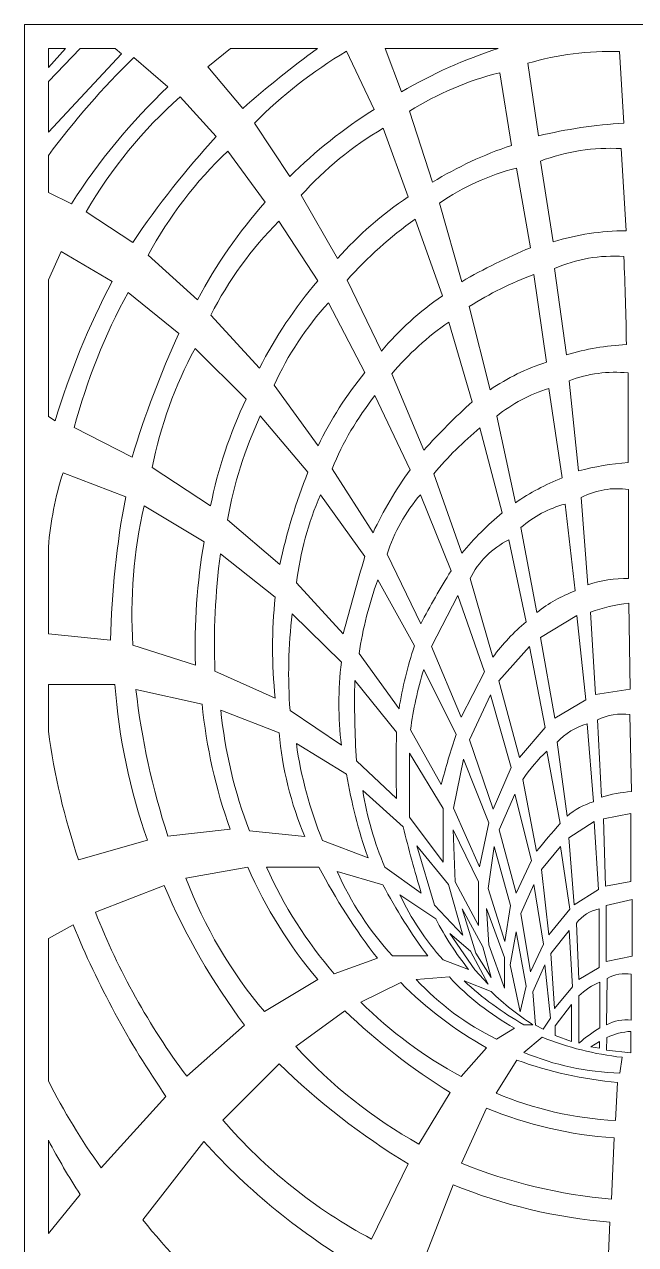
# Model space of a CAD drawing. Header units: centimetres. Extents: x -5.5 to 8.4, y -9.8 to 15.2.
# Drawn here: x -5.46 to 1.47, y 1.34 to 15.15 of the extents above; entities that cross this region are included whole.
import ezdxf

# ---------------------------------------------------------------- set-up
doc = ezdxf.new("R2010")
doc.units = ezdxf.units.CM
doc.header["$MEASUREMENT"] = 0
doc.layers.add('Plan 1', color=7, linetype='Continuous')

msp = doc.modelspace()

# ---------------------------------------------------------------- linework, layer by layer
at = {"layer": 'Plan 1', "color": 250, "lineweight": 9}
for points, knots in [([(-5.4565, 15.15383), (-5.4565, 15.15383), (8.39454, 15.15383), (8.39454, 15.15383), (8.39454, 15.15383), (8.39454, -9.82972), (8.39454, -9.82972), (8.39454, -9.82972), (-5.4565, -9.82972), (-5.4565, -9.82972), (-5.4565, -9.82972), (-5.4565, 15.15383), (-5.4565, 15.15383)], [0, 0, 0, 0, 0.25, 0.25, 0.25, 0.5, 0.5, 0.5, 0.75, 0.75, 0.75, 1, 1, 1, 1]), ([(-5.18394, 14.66402), (-5.18394, 14.66402), (-4.98912, 14.88128), (-4.98912, 14.88128), (-4.98912, 14.88128), (-5.18394, 14.88128), (-5.18394, 14.88128), (-5.18394, 14.88128), (-5.18394, 14.66402), (-5.18394, 14.66402)], [0, 0, 0, 0, 0.33333333, 0.33333333, 0.33333333, 0.66666667, 0.66666667, 0.66666667, 1, 1, 1, 1]), ([(-5.18394, 13.93245), (-5.18394, 13.93245), (-4.35663, 14.82078), (-4.35663, 14.82078), (-4.35663, 14.82078), (-4.42919, 14.88128), (-4.42919, 14.88128), (-4.42919, 14.88128), (-4.82525, 14.88128), (-4.82525, 14.88128), (-4.82525, 14.88128), (-5.18394, 14.50655), (-5.18394, 14.50655), (-5.18394, 14.50655), (-5.18394, 13.93245), (-5.18394, 13.93245)], [0, 0, 0, 0, 0.2, 0.2, 0.2, 0.4, 0.4, 0.4, 0.6, 0.6, 0.6, 0.8, 0.8, 0.8, 1, 1, 1, 1]), ([(-2.98269, 14.20268), (-2.71036, 14.44085), (-2.42799, 14.66725), (-2.1363, 14.88128), (-2.1363, 14.88128), (-3.12168, 14.88128), (-3.12168, 14.88128), (-3.12168, 14.88128), (-3.37684, 14.67329), (-3.37684, 14.67329), (-3.37684, 14.67329), (-2.98269, 14.20268), (-2.98269, 14.20268)], [0, 0, 0, 0, 0.25, 0.25, 0.25, 0.5, 0.5, 0.5, 0.75, 0.75, 0.75, 1, 1, 1, 1]), ([(-2.4491, 13.43005), (-2.16093, 13.71871), (-1.84085, 13.97353), (-1.49492, 14.18965), (-1.49492, 14.18965), (-1.80735, 14.84891), (-1.80735, 14.84891), (-2.18792, 14.624), (-2.53798, 14.35086), (-2.84869, 14.03641), (-2.84869, 14.03641), (-2.4491, 13.43005), (-2.4491, 13.43005)], [0, 0, 0, 0, 0.25, 0.25, 0.25, 0.5, 0.5, 0.5, 0.75, 0.75, 0.75, 1, 1, 1, 1]), ([(-1.18314, 14.39033), (-0.83692, 14.59247), (-0.47018, 14.75703), (-0.089, 14.88128), (-0.089, 14.88128), (-1.36854, 14.88128), (-1.36854, 14.88128), (-1.36854, 14.88128), (-1.18314, 14.39033), (-1.18314, 14.39033)], [0, 0, 0, 0, 0.33333333, 0.33333333, 0.33333333, 0.66666667, 0.66666667, 0.66666667, 1, 1, 1, 1]), ([(1.33639, 14.03658), (1.33639, 14.03658), (1.28771, 14.84681), (1.28771, 14.84681), (0.93611, 14.85693), (0.58499, 14.81206), (0.24723, 14.71387), (0.24723, 14.71387), (0.36824, 13.89145), (0.36824, 13.89145), (0.68624, 13.96745), (1.01011, 14.01601), (1.33639, 14.03658)], [0, 0, 0, 0, 0.25, 0.25, 0.25, 0.5, 0.5, 0.5, 0.75, 0.75, 0.75, 1, 1, 1, 1]), ([(-4.92434, 13.12032), (-4.61339, 13.60491), (-4.24596, 14.05069), (-3.82964, 14.44845), (-3.82964, 14.44845), (-4.21686, 14.77809), (-4.21686, 14.77809), (-4.56894, 14.43565), (-4.89241, 14.06487), (-5.18394, 13.66959), (-5.18394, 13.66959), (-5.18394, 13.24931), (-5.18394, 13.24931), (-5.18394, 13.24931), (-4.92434, 13.12032), (-4.92434, 13.12032)], [0, 0, 0, 0, 0.2, 0.2, 0.2, 0.4, 0.4, 0.4, 0.6, 0.6, 0.6, 0.8, 0.8, 0.8, 1, 1, 1, 1]), ([(-0.8326, 13.36725), (-0.55089, 13.53854), (-0.25116, 13.67812), (0.06125, 13.78348), (0.06125, 13.78348), (-0.0701, 14.60634), (-0.0701, 14.60634), (-0.43175, 14.51656), (-0.77683, 14.36952), (-1.0921, 14.17091), (-1.0921, 14.17091), (-0.8326, 13.36725), (-0.8326, 13.36725)], [0, 0, 0, 0, 0.25, 0.25, 0.25, 0.5, 0.5, 0.5, 0.75, 0.75, 0.75, 1, 1, 1, 1]), ([(-4.22864, 12.68491), (-3.94348, 13.10762), (-3.62717, 13.50838), (-3.28227, 13.88394), (-3.28227, 13.88394), (-3.69082, 14.33358), (-3.69082, 14.33358), (-4.1137, 13.95969), (-4.4735, 13.5198), (-4.75613, 13.03119), (-4.75613, 13.03119), (-4.22864, 12.68491), (-4.22864, 12.68491)], [0, 0, 0, 0, 0.25, 0.25, 0.25, 0.5, 0.5, 0.5, 0.75, 0.75, 0.75, 1, 1, 1, 1]), ([(-1.90772, 12.50218), (-1.67103, 12.76805), (-1.40222, 13.00338), (-1.10737, 13.20282), (-1.10737, 13.20282), (-1.39277, 13.97787), (-1.39277, 13.97787), (-1.73898, 13.7737), (-2.05186, 13.51747), (-2.3203, 13.21832), (-2.3203, 13.21832), (-1.90772, 12.50218), (-1.90772, 12.50218)], [0, 0, 0, 0, 0.25, 0.25, 0.25, 0.5, 0.5, 0.5, 0.75, 0.75, 0.75, 1, 1, 1, 1]), ([(-3.49416, 12.03631), (-3.28306, 12.43297), (-3.02667, 12.80371), (-2.73001, 13.14121), (-2.73001, 13.14121), (-3.15273, 13.71802), (-3.15273, 13.71802), (-3.51374, 13.37546), (-3.81834, 12.97777), (-4.05508, 12.54001), (-4.05508, 12.54001), (-3.49416, 12.03631), (-3.49416, 12.03631)], [0, 0, 0, 0, 0.25, 0.25, 0.25, 0.5, 0.5, 0.5, 0.75, 0.75, 0.75, 1, 1, 1, 1]), ([(1.36024, 12.81719), (1.36024, 12.81719), (1.30657, 13.74788), (1.30657, 13.74788), (0.99492, 13.76409), (0.68318, 13.71573), (0.39108, 13.60592), (0.39108, 13.60592), (0.53677, 12.69038), (0.53677, 12.69038), (0.80329, 12.77405), (1.08088, 12.81681), (1.36024, 12.81719)], [0, 0, 0, 0, 0.25, 0.25, 0.25, 0.5, 0.5, 0.5, 0.75, 0.75, 0.75, 1, 1, 1, 1]), ([(-0.50002, 12.2401), (-0.2501, 12.38567), (0.00949, 12.51387), (0.27697, 12.62385), (0.27697, 12.62385), (0.11887, 13.52678), (0.11887, 13.52678), (-0.19263, 13.44613), (-0.48775, 13.31165), (-0.753, 13.12949), (-0.753, 13.12949), (-0.50002, 12.2401), (-0.50002, 12.2401)], [0, 0, 0, 0, 0.25, 0.25, 0.25, 0.5, 0.5, 0.5, 0.75, 0.75, 0.75, 1, 1, 1, 1]), ([(-2.79228, 11.26021), (-2.61301, 11.61489), (-2.39174, 11.9466), (-2.13312, 12.24834), (-2.13312, 12.24834), (-2.57376, 12.925), (-2.57376, 12.925), (-2.88376, 12.61242), (-3.1436, 12.25367), (-3.34397, 11.86168), (-3.34397, 11.86168), (-2.79228, 11.26021), (-2.79228, 11.26021)], [0, 0, 0, 0, 0.25, 0.25, 0.25, 0.5, 0.5, 0.5, 0.75, 0.75, 0.75, 1, 1, 1, 1]), ([(-1.40904, 11.45415), (-1.20987, 11.69371), (-0.97827, 11.90423), (-0.72082, 12.07968), (-0.72082, 12.07968), (-1.02866, 12.94888), (-1.02866, 12.94888), (-1.31013, 12.74724), (-1.56873, 12.51537), (-1.79978, 12.25749), (-1.79978, 12.25749), (-1.40904, 11.45415), (-1.40904, 11.45415)], [0, 0, 0, 0, 0.25, 0.25, 0.25, 0.5, 0.5, 0.5, 0.75, 0.75, 0.75, 1, 1, 1, 1]), ([(-5.10901, 10.66348), (-4.94344, 11.20895), (-4.72716, 11.73762), (-4.46291, 12.24271), (-4.46291, 12.24271), (-5.03895, 12.58111), (-5.03895, 12.58111), (-5.03895, 12.58111), (-5.18394, 12.26216), (-5.18394, 12.26216), (-5.18394, 12.26216), (-5.18394, 10.71405), (-5.18394, 10.71405), (-5.18394, 10.71405), (-5.10901, 10.66348), (-5.10901, 10.66348)], [0, 0, 0, 0, 0.2, 0.2, 0.2, 0.4, 0.4, 0.4, 0.6, 0.6, 0.6, 0.8, 0.8, 0.8, 1, 1, 1, 1]), ([(1.36475, 11.52878), (1.36032, 11.86102), (1.35066, 12.19318), (1.33576, 12.52512), (1.06686, 12.54399), (0.79728, 12.49744), (0.55026, 12.38954), (0.55026, 12.38954), (0.68526, 11.4122), (0.68526, 11.4122), (0.9066, 11.47682), (1.13454, 11.51593), (1.36475, 11.52878)], [0, 0, 0, 0, 0.25, 0.25, 0.25, 0.5, 0.5, 0.5, 0.75, 0.75, 0.75, 1, 1, 1, 1]), ([(-0.18053, 11.0154), (0.01652, 11.1499), (0.23178, 11.25542), (0.45878, 11.32879), (0.45878, 11.32879), (0.31442, 12.32113), (0.31442, 12.32113), (0.05961, 12.22495), (-0.18523, 12.10399), (-0.41647, 11.96005), (-0.41647, 11.96005), (-0.18053, 11.0154), (-0.18053, 11.0154)], [0, 0, 0, 0, 0.25, 0.25, 0.25, 0.5, 0.5, 0.5, 0.75, 0.75, 0.75, 1, 1, 1, 1]), ([(-4.23569, 10.2535), (-4.08995, 10.73165), (-3.91314, 11.19971), (-3.7064, 11.65481), (-3.7064, 11.65481), (-4.28212, 12.11882), (-4.28212, 12.11882), (-4.54484, 11.63418), (-4.74953, 11.12015), (-4.8919, 10.5876), (-4.8919, 10.5876), (-4.23569, 10.2535), (-4.23569, 10.2535)], [0, 0, 0, 0, 0.25, 0.25, 0.25, 0.5, 0.5, 0.5, 0.75, 0.75, 0.75, 1, 1, 1, 1]), ([(-2.12874, 10.38158), (-1.9859, 10.67842), (-1.80785, 10.9569), (-1.59836, 11.21112), (-1.59836, 11.21112), (-2.0116, 12.00012), (-2.0116, 12.00012), (-2.26492, 11.72444), (-2.47215, 11.4096), (-2.62524, 11.06794), (-2.62524, 11.06794), (-2.12874, 10.38158), (-2.12874, 10.38158)], [0, 0, 0, 0, 0.25, 0.25, 0.25, 0.5, 0.5, 0.5, 0.75, 0.75, 0.75, 1, 1, 1, 1]), ([(-0.92977, 10.33294), (-0.75592, 10.52424), (-0.57305, 10.70711), (-0.38175, 10.88095), (-0.38175, 10.88095), (-0.6478, 11.78236), (-0.6478, 11.78236), (-0.88787, 11.61625), (-1.10541, 11.41961), (-1.29483, 11.19747), (-1.29483, 11.19747), (-0.92977, 10.33294), (-0.92977, 10.33294)], [0, 0, 0, 0, 0.25, 0.25, 0.25, 0.5, 0.5, 0.5, 0.75, 0.75, 0.75, 1, 1, 1, 1]), ([(-3.346, 9.70209), (-3.26321, 10.1201), (-3.12829, 10.52596), (-2.94431, 10.91035), (-2.94431, 10.91035), (-3.52322, 11.48497), (-3.52322, 11.48497), (-3.75075, 11.06154), (-3.91403, 10.60649), (-4.00761, 10.13501), (-4.00761, 10.13501), (-3.346, 9.70209), (-3.346, 9.70209)], [0, 0, 0, 0, 0.25, 0.25, 0.25, 0.5, 0.5, 0.5, 0.75, 0.75, 0.75, 1, 1, 1, 1]), ([(1.3831, 10.19282), (1.3831, 10.19282), (1.3831, 11.2073), (1.3831, 11.2073), (1.15629, 11.2298), (0.92725, 11.19911), (0.71432, 11.11778), (0.71432, 11.11778), (0.82181, 10.09733), (0.82181, 10.09733), (1.00573, 10.14567), (1.19355, 10.17762), (1.3831, 10.19282)], [0, 0, 0, 0, 0.25, 0.25, 0.25, 0.5, 0.5, 0.5, 0.75, 0.75, 0.75, 1, 1, 1, 1]), ([(-1.50618, 9.3962), (-1.38884, 9.64652), (-1.24848, 9.88535), (-1.08684, 10.10964), (-1.08684, 10.10964), (-1.48502, 10.95008), (-1.48502, 10.95008), (-1.68411, 10.69798), (-1.84725, 10.41939), (-1.96974, 10.12244), (-1.96974, 10.12244), (-1.50618, 9.3962), (-1.50618, 9.3962)], [0, 0, 0, 0, 0.25, 0.25, 0.25, 0.5, 0.5, 0.5, 0.75, 0.75, 0.75, 1, 1, 1, 1]), ([(0.10729, 9.7362), (0.27235, 9.84947), (0.44967, 9.94365), (0.63594, 10.01697), (0.63594, 10.01697), (0.4866, 11.03059), (0.4866, 11.03059), (0.27062, 10.96623), (0.06963, 10.85925), (-0.1044, 10.71606), (-0.1044, 10.71606), (0.10729, 9.7362), (0.10729, 9.7362)], [0, 0, 0, 0, 0.25, 0.25, 0.25, 0.5, 0.5, 0.5, 0.75, 0.75, 0.75, 1, 1, 1, 1]), ([(-2.5606, 9.03687), (-2.48624, 9.39396), (-2.38008, 9.74363), (-2.24335, 10.08179), (-2.24335, 10.08179), (-2.78401, 10.72036), (-2.78401, 10.72036), (-2.95861, 10.34532), (-3.08331, 9.94891), (-3.15489, 9.54146), (-3.15489, 9.54146), (-2.5606, 9.03687), (-2.5606, 9.03687)], [0, 0, 0, 0, 0.25, 0.25, 0.25, 0.5, 0.5, 0.5, 0.75, 0.75, 0.75, 1, 1, 1, 1]), ([(-0.50119, 9.16556), (-0.36098, 9.33059), (-0.20764, 9.48394), (-0.04261, 9.62413), (-0.04261, 9.62413), (-0.29414, 10.5841), (-0.29414, 10.5841), (-0.48411, 10.42777), (-0.6591, 10.254), (-0.81676, 10.06513), (-0.81676, 10.06513), (-0.50119, 9.16556), (-0.50119, 9.16556)], [0, 0, 0, 0, 0.25, 0.25, 0.25, 0.5, 0.5, 0.5, 0.75, 0.75, 0.75, 1, 1, 1, 1]), ([(-4.47922, 8.17887), (-4.46925, 8.72375), (-4.41217, 9.26667), (-4.30858, 9.8017), (-4.30858, 9.8017), (-5.01866, 10.07676), (-5.01866, 10.07676), (-5.10663, 9.80369), (-5.1621, 9.52114), (-5.18394, 9.23509), (-5.18394, 9.23509), (-5.18394, 8.25039), (-5.18394, 8.25039), (-5.18394, 8.25039), (-4.47922, 8.17887), (-4.47922, 8.17887)], [0, 0, 0, 0, 0.2, 0.2, 0.2, 0.4, 0.4, 0.4, 0.6, 0.6, 0.6, 0.8, 0.8, 0.8, 1, 1, 1, 1]), ([(-1.84294, 8.25264), (-1.76749, 8.54557), (-1.68573, 8.83683), (-1.59775, 9.12626), (-1.59775, 9.12626), (-2.10235, 9.82586), (-2.10235, 9.82586), (-2.24045, 9.50817), (-2.33144, 9.17193), (-2.37241, 8.82795), (-2.37241, 8.82795), (-1.84294, 8.25264), (-1.84294, 8.25264)], [0, 0, 0, 0, 0.25, 0.25, 0.25, 0.5, 0.5, 0.5, 0.75, 0.75, 0.75, 1, 1, 1, 1]), ([(-0.96535, 8.36461), (-0.85872, 8.56904), (-0.74443, 8.76935), (-0.62267, 8.96513), (-0.62267, 8.96513), (-0.96913, 9.82772), (-0.96913, 9.82772), (-1.13895, 9.63105), (-1.26749, 9.40213), (-1.34705, 9.15478), (-1.34705, 9.15478), (-0.96535, 8.36461), (-0.96535, 8.36461)], [0, 0, 0, 0, 0.25, 0.25, 0.25, 0.5, 0.5, 0.5, 0.75, 0.75, 0.75, 1, 1, 1, 1]), ([(1.39023, 8.87892), (1.39023, 8.87892), (1.39023, 9.88744), (1.39023, 9.88744), (1.20572, 9.91314), (1.01769, 9.88116), (0.85202, 9.79599), (0.85202, 9.79599), (0.92767, 8.80729), (0.92767, 8.80729), (1.07698, 8.85604), (1.23317, 8.88023), (1.39023, 8.87892)], [0, 0, 0, 0, 0.25, 0.25, 0.25, 0.5, 0.5, 0.5, 0.75, 0.75, 0.75, 1, 1, 1, 1]), ([(-3.51811, 7.89613), (-3.53268, 8.36369), (-3.50019, 8.83144), (-3.42108, 9.29249), (-3.42108, 9.29249), (-4.10028, 9.69976), (-4.10028, 9.69976), (-4.21835, 9.18344), (-4.26084, 8.65255), (-4.22642, 8.12402), (-4.22642, 8.12402), (-3.51811, 7.89613), (-3.51811, 7.89613)], [0, 0, 0, 0, 0.25, 0.25, 0.25, 0.5, 0.5, 0.5, 0.75, 0.75, 0.75, 1, 1, 1, 1]), ([(0.35126, 8.49286), (0.48079, 8.59811), (0.62715, 8.68068), (0.78422, 8.73713), (0.78422, 8.73713), (0.669, 9.72117), (0.669, 9.72117), (0.4847, 9.67162), (0.31394, 9.58092), (0.16969, 9.45596), (0.16969, 9.45596), (0.35126, 8.49286), (0.35126, 8.49286)], [0, 0, 0, 0, 0.25, 0.25, 0.25, 0.5, 0.5, 0.5, 0.75, 0.75, 0.75, 1, 1, 1, 1]), ([(-0.14807, 7.98792), (-0.03945, 8.13635), (0.08739, 8.27048), (0.22952, 8.38722), (0.22952, 8.38722), (0.0318, 9.31756), (0.0318, 9.31756), (-0.15772, 9.22209), (-0.31161, 9.06816), (-0.40711, 8.87865), (-0.40711, 8.87865), (-0.14807, 7.98792), (-0.14807, 7.98792)], [0, 0, 0, 0, 0.25, 0.25, 0.25, 0.5, 0.5, 0.5, 0.75, 0.75, 0.75, 1, 1, 1, 1]), ([(-2.61408, 7.52249), (-2.65475, 7.90348), (-2.65475, 8.28765), (-2.61408, 8.66866), (-2.61408, 8.66866), (-3.23632, 9.15638), (-3.23632, 9.15638), (-3.29381, 8.71588), (-3.31421, 8.27124), (-3.29732, 7.82732), (-3.29732, 7.82732), (-2.61408, 7.52249), (-2.61408, 7.52249)], [0, 0, 0, 0, 0.25, 0.25, 0.25, 0.5, 0.5, 0.5, 0.75, 0.75, 0.75, 1, 1, 1, 1]), ([(-1.21192, 7.40232), (-1.17393, 7.64472), (-1.11525, 7.88339), (-1.03651, 8.11578), (-1.03651, 8.11578), (-1.45262, 8.86187), (-1.45262, 8.86187), (-1.55055, 8.59232), (-1.62161, 8.3137), (-1.66475, 8.03016), (-1.66475, 8.03016), (-1.21192, 7.40232), (-1.21192, 7.40232)], [0, 0, 0, 0, 0.25, 0.25, 0.25, 0.5, 0.5, 0.5, 0.75, 0.75, 0.75, 1, 1, 1, 1]), ([(-0.50639, 7.3068), (-0.50639, 7.3068), (-0.24139, 7.81991), (-0.24139, 7.81991), (-0.24139, 7.81991), (-0.54503, 8.68615), (-0.54503, 8.68615), (-0.54503, 8.68615), (-0.84315, 8.10682), (-0.84315, 8.10682), (-0.84315, 8.10682), (-0.50639, 7.3068), (-0.50639, 7.3068)], [0, 0, 0, 0, 0.25, 0.25, 0.25, 0.5, 0.5, 0.5, 0.75, 0.75, 0.75, 1, 1, 1, 1]), ([(1.40805, 7.62487), (1.40805, 7.62487), (1.39196, 8.59926), (1.39196, 8.59926), (1.24342, 8.58182), (1.09724, 8.54797), (0.95616, 8.49834), (0.95616, 8.49834), (1.01511, 7.56558), (1.01511, 7.56558), (1.01511, 7.56558), (1.40805, 7.62487), (1.40805, 7.62487)], [0, 0, 0, 0, 0.25, 0.25, 0.25, 0.5, 0.5, 0.5, 0.75, 0.75, 0.75, 1, 1, 1, 1]), ([(-1.86487, 6.99017), (-1.90195, 7.30312), (-1.90195, 7.61927), (-1.86487, 7.93221), (-1.86487, 7.93221), (-2.42232, 8.48033), (-2.42232, 8.48033), (-2.46538, 8.11581), (-2.47353, 7.74794), (-2.44666, 7.38186), (-2.44666, 7.38186), (-1.86487, 6.99017), (-1.86487, 6.99017)], [0, 0, 0, 0, 0.25, 0.25, 0.25, 0.5, 0.5, 0.5, 0.75, 0.75, 0.75, 1, 1, 1, 1]), ([(0.55225, 7.29535), (0.55225, 7.29535), (0.90568, 7.50514), (0.90568, 7.50514), (0.90568, 7.50514), (0.80204, 8.45851), (0.80204, 8.45851), (0.80204, 8.45851), (0.39016, 8.20888), (0.39016, 8.20888), (0.39016, 8.20888), (0.55225, 7.29535), (0.55225, 7.29535)], [0, 0, 0, 0, 0.25, 0.25, 0.25, 0.5, 0.5, 0.5, 0.75, 0.75, 0.75, 1, 1, 1, 1]), ([(0.15244, 6.85274), (0.15244, 6.85274), (0.44407, 7.19276), (0.44407, 7.19276), (0.44407, 7.19276), (0.26505, 8.10728), (0.26505, 8.10728), (0.26505, 8.10728), (-0.08189, 7.71805), (-0.08189, 7.71805), (-0.08189, 7.71805), (0.15244, 6.85274), (0.15244, 6.85274)], [0, 0, 0, 0, 0.25, 0.25, 0.25, 0.5, 0.5, 0.5, 0.75, 0.75, 0.75, 1, 1, 1, 1]), ([(-0.7338, 6.54602), (-0.6825, 6.73654), (-0.6261, 6.92564), (-0.56466, 7.11312), (-0.56466, 7.11312), (-0.93149, 7.84751), (-0.93149, 7.84751), (-1.00125, 7.62431), (-1.05114, 7.39533), (-1.08055, 7.16335), (-1.08055, 7.16335), (-0.7338, 6.54602), (-0.7338, 6.54602)], [0, 0, 0, 0, 0.25, 0.25, 0.25, 0.5, 0.5, 0.5, 0.75, 0.75, 0.75, 1, 1, 1, 1]), ([(-4.06298, 5.91358), (-4.26242, 6.48311), (-4.38601, 7.07627), (-4.43057, 7.67806), (-4.43057, 7.67806), (-5.18394, 7.67806), (-5.18394, 7.67806), (-5.18394, 7.67806), (-5.18394, 7.14927), (-5.18394, 7.14927), (-5.11746, 6.65333), (-5.00317, 6.16489), (-4.84272, 5.69093), (-4.84272, 5.69093), (-4.06298, 5.91358), (-4.06298, 5.91358)], [0, 0, 0, 0, 0.2, 0.2, 0.2, 0.4, 0.4, 0.4, 0.6, 0.6, 0.6, 0.8, 0.8, 0.8, 1, 1, 1, 1]), ([(-3.1244, 6.03907), (-3.28883, 6.4956), (-3.39561, 6.97076), (-3.44229, 7.45375), (-3.44229, 7.45375), (-4.19229, 7.62252), (-4.19229, 7.62252), (-4.12893, 7.05727), (-4.00741, 6.49996), (-3.82971, 5.95965), (-3.82971, 5.95965), (-3.1244, 6.03907), (-3.1244, 6.03907)], [0, 0, 0, 0, 0.25, 0.25, 0.25, 0.5, 0.5, 0.5, 0.75, 0.75, 0.75, 1, 1, 1, 1]), ([(-1.23878, 6.38633), (-1.24829, 6.63725), (-1.24829, 6.88841), (-1.23878, 7.13932), (-1.23878, 7.13932), (-1.71266, 7.72183), (-1.71266, 7.72183), (-1.71908, 7.41862), (-1.71276, 7.11523), (-1.6937, 6.81255), (-1.6937, 6.81255), (-1.23878, 6.38633), (-1.23878, 6.38633)], [0, 0, 0, 0, 0.25, 0.25, 0.25, 0.5, 0.5, 0.5, 0.75, 0.75, 0.75, 1, 1, 1, 1]), ([(-0.14597, 6.26731), (-0.14597, 6.26731), (0.06083, 6.73928), (0.06083, 6.73928), (0.06083, 6.73928), (-0.17376, 7.56292), (-0.17376, 7.56292), (-0.17376, 7.56292), (-0.41451, 7.05085), (-0.41451, 7.05085), (-0.41451, 7.05085), (-0.14597, 6.26731), (-0.14597, 6.26731)], [0, 0, 0, 0, 0.25, 0.25, 0.25, 0.5, 0.5, 0.5, 0.75, 0.75, 0.75, 1, 1, 1, 1]), ([(-2.27892, 5.95617), (-2.43686, 6.33078), (-2.53547, 6.72758), (-2.57122, 7.13254), (-2.57122, 7.13254), (-3.23087, 7.38914), (-3.23087, 7.38914), (-3.18422, 6.92021), (-3.07526, 6.45948), (-2.90697, 6.01932), (-2.90697, 6.01932), (-2.27892, 5.95617), (-2.27892, 5.95617)], [0, 0, 0, 0, 0.25, 0.25, 0.25, 0.5, 0.5, 0.5, 0.75, 0.75, 0.75, 1, 1, 1, 1]), ([(1.42145, 6.4654), (1.42145, 6.4654), (1.40531, 7.33781), (1.40531, 7.33781), (1.2791, 7.35497), (1.15058, 7.33357), (1.03671, 7.27647), (1.03671, 7.27647), (1.08363, 6.40043), (1.08363, 6.40043), (1.19321, 6.43564), (1.30663, 6.45745), (1.42145, 6.4654)], [0, 0, 0, 0, 0.25, 0.25, 0.25, 0.5, 0.5, 0.5, 0.75, 0.75, 0.75, 1, 1, 1, 1]), ([(0.69207, 6.18581), (0.77968, 6.26113), (0.88223, 6.31697), (0.99303, 6.34968), (0.99303, 6.34968), (0.92151, 7.23243), (0.92151, 7.23243), (0.78961, 7.197), (0.67063, 7.12436), (0.57881, 7.02327), (0.57881, 7.02327), (0.69207, 6.18581), (0.69207, 6.18581)], [0, 0, 0, 0, 0.25, 0.25, 0.25, 0.5, 0.5, 0.5, 0.75, 0.75, 0.75, 1, 1, 1, 1]), ([(-1.56282, 5.71597), (-1.67088, 6.02407), (-1.75188, 6.34094), (-1.80495, 6.66311), (-1.80495, 6.66311), (-2.37444, 7.00872), (-2.37444, 7.00872), (-2.32194, 6.63234), (-2.2228, 6.26388), (-2.07937, 5.91197), (-2.07937, 5.91197), (-1.56282, 5.71597), (-1.56282, 5.71597)], [0, 0, 0, 0, 0.25, 0.25, 0.25, 0.5, 0.5, 0.5, 0.75, 0.75, 0.75, 1, 1, 1, 1]), ([(0.34689, 5.78982), (0.43352, 5.89695), (0.52322, 6.00154), (0.61591, 6.10348), (0.61591, 6.10348), (0.46361, 6.92332), (0.46361, 6.92332), (0.36021, 6.82816), (0.26913, 6.72039), (0.19252, 6.60258), (0.19252, 6.60258), (0.34689, 5.78982), (0.34689, 5.78982)], [0, 0, 0, 0, 0.25, 0.25, 0.25, 0.5, 0.5, 0.5, 0.75, 0.75, 0.75, 1, 1, 1, 1]), ([(-0.7132, 5.66679), (-0.7132, 5.66679), (-0.7132, 6.27251), (-0.7132, 6.27251), (-0.7132, 6.27251), (-1.09466, 6.89942), (-1.09466, 6.89942), (-1.09466, 6.89942), (-1.09466, 6.17508), (-1.09466, 6.17508), (-1.09466, 6.17508), (-0.7132, 5.66679), (-0.7132, 5.66679)], [0, 0, 0, 0, 0.25, 0.25, 0.25, 0.5, 0.5, 0.5, 0.75, 0.75, 0.75, 1, 1, 1, 1]), ([(-0.30092, 5.61406), (-0.30092, 5.61406), (-0.19366, 6.11069), (-0.19366, 6.11069), (-0.19366, 6.11069), (-0.48218, 6.83408), (-0.48218, 6.83408), (-0.48218, 6.83408), (-0.5936, 6.27907), (-0.5936, 6.27907), (-0.5936, 6.27907), (-0.30092, 5.61406), (-0.30092, 5.61406)], [0, 0, 0, 0, 0.25, 0.25, 0.25, 0.5, 0.5, 0.5, 0.75, 0.75, 0.75, 1, 1, 1, 1]), ([(-0.95903, 5.31518), (-1.03495, 5.56402), (-1.10336, 5.81506), (-1.16418, 6.06802), (-1.16418, 6.06802), (-1.62301, 6.47777), (-1.62301, 6.47777), (-1.5752, 6.17954), (-1.49071, 5.88827), (-1.37149, 5.61075), (-1.37149, 5.61075), (-0.95903, 5.31518), (-0.95903, 5.31518)], [0, 0, 0, 0, 0.25, 0.25, 0.25, 0.5, 0.5, 0.5, 0.75, 0.75, 0.75, 1, 1, 1, 1]), ([(0.11592, 5.31502), (0.11592, 5.31502), (0.28796, 5.68418), (0.28796, 5.68418), (0.28796, 5.68418), (0.10232, 6.43627), (0.10232, 6.43627), (0.10232, 6.43627), (-0.0779, 6.03276), (-0.0779, 6.03276), (-0.0779, 6.03276), (0.11592, 5.31502), (0.11592, 5.31502)], [0, 0, 0, 0, 0.25, 0.25, 0.25, 0.5, 0.5, 0.5, 0.75, 0.75, 0.75, 1, 1, 1, 1]), ([(0.77425, 5.18406), (0.77425, 5.18406), (1.04953, 5.35832), (1.04953, 5.35832), (1.04953, 5.35832), (1.00059, 6.12565), (1.00059, 6.12565), (1.00059, 6.12565), (0.71308, 5.94223), (0.71308, 5.94223), (0.71308, 5.94223), (0.77425, 5.18406), (0.77425, 5.18406)], [0, 0, 0, 0, 0.25, 0.25, 0.25, 0.5, 0.5, 0.5, 0.75, 0.75, 0.75, 1, 1, 1, 1]), ([(1.4135, 5.44697), (1.4135, 5.44697), (1.4135, 6.21736), (1.4135, 6.21736), (1.4135, 6.21736), (1.10458, 6.15621), (1.10458, 6.15621), (1.10458, 6.15621), (1.12599, 5.395), (1.12599, 5.395), (1.12599, 5.395), (1.4135, 5.44697), (1.4135, 5.44697)], [0, 0, 0, 0, 0.25, 0.25, 0.25, 0.5, 0.5, 0.5, 0.75, 0.75, 0.75, 1, 1, 1, 1]), ([(-0.31049, 4.95042), (-0.31049, 4.95042), (-0.31049, 5.4422), (-0.31049, 5.4422), (-0.31049, 5.4422), (-0.59687, 6.03106), (-0.59687, 6.03106), (-0.59687, 6.03106), (-0.57437, 5.44428), (-0.57437, 5.44428), (-0.57437, 5.44428), (-0.31049, 4.95042), (-0.31049, 4.95042)], [0, 0, 0, 0, 0.25, 0.25, 0.25, 0.5, 0.5, 0.5, 0.75, 0.75, 0.75, 1, 1, 1, 1]), ([(-0.48804, 4.8411), (-0.48804, 4.8411), (-0.65241, 5.41229), (-0.65241, 5.41229), (-0.65241, 5.41229), (-1.01102, 5.85281), (-1.01102, 5.85281), (-1.01102, 5.85281), (-0.8093, 5.18082), (-0.8093, 5.18082), (-0.8093, 5.18082), (-0.48804, 4.8411), (-0.48804, 4.8411)], [0, 0, 0, 0, 0.25, 0.25, 0.25, 0.5, 0.5, 0.5, 0.75, 0.75, 0.75, 1, 1, 1, 1]), ([(-0.01114, 4.76946), (-0.01114, 4.76946), (0.05212, 5.17371), (0.05212, 5.17371), (0.05212, 5.17371), (-0.13272, 5.8449), (-0.13272, 5.8449), (-0.13272, 5.8449), (-0.20091, 5.36914), (-0.20091, 5.36914), (-0.20091, 5.36914), (-0.01114, 4.76946), (-0.01114, 4.76946)], [0, 0, 0, 0, 0.25, 0.25, 0.25, 0.5, 0.5, 0.5, 0.75, 0.75, 0.75, 1, 1, 1, 1]), ([(0.48557, 4.84362), (0.48557, 4.84362), (0.72256, 5.13431), (0.72256, 5.13431), (0.72256, 5.13431), (0.61915, 5.8449), (0.61915, 5.8449), (0.61915, 5.8449), (0.40156, 5.58219), (0.40156, 5.58219), (0.40156, 5.58219), (0.48557, 4.84362), (0.48557, 4.84362)], [0, 0, 0, 0, 0.25, 0.25, 0.25, 0.5, 0.5, 0.5, 0.75, 0.75, 0.75, 1, 1, 1, 1]), ([(-2.13186, 4.3374), (-2.45756, 4.71934), (-2.72451, 5.1475), (-2.92408, 5.60808), (-2.92408, 5.60808), (-3.62548, 5.48602), (-3.62548, 5.48602), (-3.4179, 4.93495), (-3.117, 4.42352), (-2.73621, 3.97435), (-2.73621, 3.97435), (-2.13186, 4.3374), (-2.13186, 4.3374)], [0, 0, 0, 0, 0.25, 0.25, 0.25, 0.5, 0.5, 0.5, 0.75, 0.75, 0.75, 1, 1, 1, 1]), ([(-1.45675, 4.57772), (-1.70721, 4.90215), (-1.92889, 5.24771), (-2.11936, 5.61061), (-2.11936, 5.61061), (-2.71176, 5.61061), (-2.71176, 5.61061), (-2.51844, 5.17183), (-2.26028, 4.76444), (-1.94603, 4.40227), (-1.94603, 4.40227), (-1.45675, 4.57772), (-1.45675, 4.57772)], [0, 0, 0, 0, 0.25, 0.25, 0.25, 0.5, 0.5, 0.5, 0.75, 0.75, 0.75, 1, 1, 1, 1]), ([(-0.88585, 4.60461), (-1.07574, 4.85951), (-1.24545, 5.12878), (-1.39349, 5.41006), (-1.39349, 5.41006), (-1.91354, 5.55963), (-1.91354, 5.55963), (-1.75681, 5.20999), (-1.54518, 4.88754), (-1.28679, 4.60461), (-1.28679, 4.60461), (-0.88585, 4.60461), (-0.88585, 4.60461)], [0, 0, 0, 0, 0.25, 0.25, 0.25, 0.5, 0.5, 0.5, 0.75, 0.75, 0.75, 1, 1, 1, 1]), ([(-2.96082, 3.81914), (-3.32717, 4.30887), (-3.63348, 4.84061), (-3.8733, 5.40322), (-3.8733, 5.40322), (-4.6516, 5.09912), (-4.6516, 5.09912), (-4.39182, 4.43637), (-4.04374, 3.81151), (-3.61696, 3.24176), (-3.61696, 3.24176), (-2.96082, 3.81914), (-2.96082, 3.81914)], [0, 0, 0, 0, 0.25, 0.25, 0.25, 0.5, 0.5, 0.5, 0.75, 0.75, 0.75, 1, 1, 1, 1]), ([(0.27661, 4.42588), (0.27661, 4.42588), (0.42525, 4.73595), (0.42525, 4.73595), (0.42525, 4.73595), (0.31538, 5.41423), (0.31538, 5.41423), (0.31538, 5.41423), (0.16673, 5.08479), (0.16673, 5.08479), (0.16673, 5.08479), (0.27661, 4.42588), (0.27661, 4.42588)], [0, 0, 0, 0, 0.25, 0.25, 0.25, 0.5, 0.5, 0.5, 0.75, 0.75, 0.75, 1, 1, 1, 1]), ([(-0.79557, 5.02557), (-0.79557, 5.02557), (-1.20122, 5.29703), (-1.20122, 5.29703), (-1.07634, 5.02831), (-0.91175, 4.77982), (-0.71306, 4.55999), (-0.71306, 4.55999), (-0.42256, 4.45003), (-0.42256, 4.45003), (-0.56509, 4.62947), (-0.68999, 4.82219), (-0.79557, 5.02557)], [0, 0, 0, 0, 0.25, 0.25, 0.25, 0.5, 0.5, 0.5, 0.75, 0.75, 0.75, 1, 1, 1, 1]), ([(-0.16771, 4.35894), (-0.16771, 4.35894), (-0.26213, 4.70753), (-0.26213, 4.70753), (-0.26213, 4.70753), (-0.49721, 5.13893), (-0.49721, 5.13893), (-0.49721, 5.13893), (-0.34306, 4.63627), (-0.34306, 4.63627), (-0.34306, 4.63627), (-0.16771, 4.35894), (-0.16771, 4.35894)], [0, 0, 0, 0, 0.25, 0.25, 0.25, 0.5, 0.5, 0.5, 0.75, 0.75, 0.75, 1, 1, 1, 1]), ([(-0.01742, 4.23761), (-0.01742, 4.23761), (-0.01742, 4.5862), (-0.01742, 4.5862), (-0.01742, 4.5862), (-0.21974, 5.14278), (-0.21974, 5.14278), (-0.21974, 5.14278), (-0.19469, 4.73064), (-0.19469, 4.73064), (-0.19469, 4.73064), (-0.01742, 4.23761), (-0.01742, 4.23761)], [0, 0, 0, 0, 0.25, 0.25, 0.25, 0.5, 0.5, 0.5, 0.75, 0.75, 0.75, 1, 1, 1, 1]), ([(1.05534, 4.47236), (1.05534, 4.47236), (1.05534, 5.13703), (1.05534, 5.13703), (0.95364, 5.11476), (0.8626, 5.05822), (0.79749, 4.97697), (0.79749, 4.97697), (0.82463, 4.33671), (0.82463, 4.33671), (0.82463, 4.33671), (1.05534, 4.47236), (1.05534, 4.47236)], [0, 0, 0, 0, 0.25, 0.25, 0.25, 0.5, 0.5, 0.5, 0.75, 0.75, 0.75, 1, 1, 1, 1]), ([(1.42991, 4.60258), (1.42991, 4.60258), (1.42991, 5.24283), (1.42991, 5.24283), (1.42991, 5.24283), (1.13677, 5.17501), (1.13677, 5.17501), (1.13677, 5.17501), (1.13677, 4.54018), (1.13677, 4.54018), (1.13677, 4.54018), (1.42991, 4.60258), (1.42991, 4.60258)], [0, 0, 0, 0, 0.25, 0.25, 0.25, 0.5, 0.5, 0.5, 0.75, 0.75, 0.75, 1, 1, 1, 1]), ([(-3.85251, 3.01309), (-4.27209, 3.62176), (-4.62488, 4.27369), (-4.9049, 4.95788), (-4.9049, 4.95788), (-5.18394, 4.80312), (-5.18394, 4.80312), (-5.18394, 4.80312), (-5.18394, 3.1898), (-5.18394, 3.1898), (-5.01119, 2.84679), (-4.81184, 2.5178), (-4.58777, 2.2059), (-4.58777, 2.2059), (-3.85251, 3.01309), (-3.85251, 3.01309)], [0, 0, 0, 0, 0.2, 0.2, 0.2, 0.4, 0.4, 0.4, 0.6, 0.6, 0.6, 0.8, 0.8, 0.8, 1, 1, 1, 1]), ([(-0.20047, 4.28383), (-0.20047, 4.28383), (-0.40279, 4.65746), (-0.40279, 4.65746), (-0.40279, 4.65746), (-0.63593, 4.85776), (-0.63593, 4.85776), (-0.63593, 4.85776), (-0.35269, 4.44561), (-0.35269, 4.44561), (-0.35269, 4.44561), (-0.20047, 4.28383), (-0.20047, 4.28383)], [0, 0, 0, 0, 0.25, 0.25, 0.25, 0.5, 0.5, 0.5, 0.75, 0.75, 0.75, 1, 1, 1, 1]), ([(0.16136, 3.97072), (0.16136, 3.97072), (0.22803, 4.26256), (0.22803, 4.26256), (0.22803, 4.26256), (0.11602, 4.87547), (0.11602, 4.87547), (0.11602, 4.87547), (0.04786, 4.50324), (0.04786, 4.50324), (0.04786, 4.50324), (0.16136, 3.97072), (0.16136, 3.97072)], [0, 0, 0, 0, 0.25, 0.25, 0.25, 0.5, 0.5, 0.5, 0.75, 0.75, 0.75, 1, 1, 1, 1]), ([(0.55181, 4.00838), (0.55181, 4.00838), (0.75532, 4.25361), (0.75532, 4.25361), (0.75532, 4.25361), (0.71757, 4.89373), (0.71757, 4.89373), (0.71757, 4.89373), (0.50981, 4.63038), (0.50981, 4.63038), (0.50981, 4.63038), (0.55181, 4.00838), (0.55181, 4.00838)], [0, 0, 0, 0, 0.25, 0.25, 0.25, 0.5, 0.5, 0.5, 0.75, 0.75, 0.75, 1, 1, 1, 1]), ([(0.42249, 3.77457), (0.42249, 3.77457), (0.50427, 3.89813), (0.50427, 3.89813), (0.50427, 3.89813), (0.4396, 4.50263), (0.4396, 4.50263), (0.4396, 4.50263), (0.30458, 4.19848), (0.30458, 4.19848), (0.30458, 4.19848), (0.33415, 3.82173), (0.33415, 3.82173), (0.33415, 3.82173), (0.42249, 3.77457), (0.42249, 3.77457)], [0, 0, 0, 0, 0.2, 0.2, 0.2, 0.4, 0.4, 0.4, 0.6, 0.6, 0.6, 0.8, 0.8, 0.8, 1, 1, 1, 1]), ([(-0.50614, 3.23759), (-0.50614, 3.23759), (-0.21881, 3.5646), (-0.21881, 3.5646), (-0.57666, 3.76273), (-0.90436, 4.01079), (-1.19218, 4.30145), (-1.19218, 4.30145), (-1.64599, 4.08197), (-1.64599, 4.08197), (-1.30914, 3.74663), (-0.92508, 3.46213), (-0.50614, 3.23759)], [0, 0, 0, 0, 0.25, 0.25, 0.25, 0.5, 0.5, 0.5, 0.75, 0.75, 0.75, 1, 1, 1, 1]), ([(0.09679, 3.78782), (-0.17794, 3.94082), (-0.42687, 4.13594), (-0.64106, 4.36619), (-0.64106, 4.36619), (-1.01605, 4.33649), (-1.01605, 4.33649), (-0.75752, 4.05791), (-0.44974, 3.82929), (-0.10838, 3.66223), (-0.10838, 3.66223), (0.09679, 3.78782), (0.09679, 3.78782)], [0, 0, 0, 0, 0.25, 0.25, 0.25, 0.5, 0.5, 0.5, 0.75, 0.75, 0.75, 1, 1, 1, 1]), ([(0.30577, 3.8255), (0.13552, 3.93471), (-0.02343, 4.06054), (-0.16879, 4.20121), (-0.16879, 4.20121), (-0.47397, 4.32148), (-0.47397, 4.32148), (-0.26847, 4.13115), (-0.04199, 3.96473), (0.20106, 3.8255), (0.20106, 3.8255), (0.30577, 3.8255), (0.30577, 3.8255)], [0, 0, 0, 0, 0.25, 0.25, 0.25, 0.5, 0.5, 0.5, 0.75, 0.75, 0.75, 1, 1, 1, 1]), ([(0.82729, 3.61638), (0.90091, 3.6811), (0.98007, 3.73921), (1.06389, 3.79006), (1.06389, 3.79006), (1.06389, 4.30803), (1.06389, 4.30803), (0.97505, 4.27162), (0.89414, 4.21821), (0.82574, 4.15084), (0.82574, 4.15084), (0.82729, 3.61638), (0.82729, 3.61638)], [0, 0, 0, 0, 0.25, 0.25, 0.25, 0.5, 0.5, 0.5, 0.75, 0.75, 0.75, 1, 1, 1, 1]), ([(1.42051, 3.87667), (1.42051, 3.87667), (1.42051, 4.39686), (1.42051, 4.39686), (1.327, 4.41325), (1.23064, 4.39673), (1.14792, 4.35016), (1.14792, 4.35016), (1.13989, 3.8222), (1.13989, 3.8222), (1.22473, 3.87123), (1.32349, 3.89042), (1.42051, 3.87667)], [0, 0, 0, 0, 0.25, 0.25, 0.25, 0.5, 0.5, 0.5, 0.75, 0.75, 0.75, 1, 1, 1, 1]), ([(0.7425, 3.63458), (0.7425, 3.63458), (0.7425, 4.0553), (0.7425, 4.0553), (0.7425, 4.0553), (0.55635, 3.81354), (0.55635, 3.81354), (0.55635, 3.81354), (0.55872, 3.7045), (0.55872, 3.7045), (0.55872, 3.7045), (0.7425, 3.63458), (0.7425, 3.63458)], [0, 0, 0, 0, 0.25, 0.25, 0.25, 0.5, 0.5, 0.5, 0.75, 0.75, 0.75, 1, 1, 1, 1]), ([(-0.98569, 2.47379), (-0.98569, 2.47379), (-0.63337, 3.0561), (-0.63337, 3.0561), (-1.06151, 3.32331), (-1.46079, 3.63401), (-1.82499, 3.98338), (-1.82499, 3.98338), (-2.3806, 3.57868), (-2.3806, 3.57868), (-1.97812, 3.1378), (-1.50699, 2.76465), (-0.98569, 2.47379)], [0, 0, 0, 0, 0.25, 0.25, 0.25, 0.5, 0.5, 0.5, 0.75, 0.75, 0.75, 1, 1, 1, 1]), ([(1.41592, 3.50694), (1.41592, 3.50694), (1.41592, 3.74967), (1.41592, 3.74967), (1.3218, 3.74444), (1.22963, 3.72064), (1.14474, 3.67969), (1.14474, 3.67969), (1.14027, 3.5382), (1.14027, 3.5382), (1.14027, 3.5382), (1.41592, 3.50694), (1.41592, 3.50694)], [0, 0, 0, 0, 0.25, 0.25, 0.25, 0.5, 0.5, 0.5, 0.75, 0.75, 0.75, 1, 1, 1, 1]), ([(1.29164, 3.27825), (1.29164, 3.27825), (1.31631, 3.45616), (1.31631, 3.45616), (1.00493, 3.49058), (0.69973, 3.56696), (0.40887, 3.68327), (0.40887, 3.68327), (0.20225, 3.51178), (0.20225, 3.51178), (0.5476, 3.36671), (0.91717, 3.28751), (1.29164, 3.27825)], [0, 0, 0, 0, 0.25, 0.25, 0.25, 0.5, 0.5, 0.5, 0.75, 0.75, 0.75, 1, 1, 1, 1]), ([(1.0586, 3.55815), (1.0586, 3.55815), (1.0586, 3.63478), (1.0586, 3.63478), (1.0586, 3.63478), (0.9607, 3.57583), (0.9607, 3.57583), (0.9607, 3.57583), (1.0586, 3.55815), (1.0586, 3.55815)], [0, 0, 0, 0, 0.33333333, 0.33333333, 0.33333333, 0.66666667, 0.66666667, 0.66666667, 1, 1, 1, 1]), ([(-1.522, 1.39707), (-1.522, 1.39707), (-1.10869, 2.24783), (-1.10869, 2.24783), (-1.63627, 2.57093), (-2.12659, 2.95103), (-2.57098, 3.38144), (-2.57098, 3.38144), (-3.20639, 2.74603), (-3.20639, 2.74603), (-2.73475, 2.19457), (-2.16316, 1.73685), (-1.522, 1.39707)], [0, 0, 0, 0, 0.25, 0.25, 0.25, 0.5, 0.5, 0.5, 0.75, 0.75, 0.75, 1, 1, 1, 1]), ([(1.24252, 2.73865), (1.24252, 2.73865), (1.26444, 3.17075), (1.26444, 3.17075), (0.87525, 3.20679), (0.49224, 3.29166), (0.12427, 3.42341), (0.12427, 3.42341), (-0.11261, 3.04854), (-0.11261, 3.04854), (0.31826, 2.86933), (0.77659, 2.76454), (1.24252, 2.73865)], [0, 0, 0, 0, 0.25, 0.25, 0.25, 0.5, 0.5, 0.5, 0.75, 0.75, 0.75, 1, 1, 1, 1]), ([(1.19689, 1.84847), (1.19689, 1.84847), (1.22439, 2.54323), (1.22439, 2.54323), (0.72813, 2.57709), (0.24084, 2.6914), (-0.21869, 2.88181), (-0.21869, 2.88181), (-0.50412, 2.25593), (-0.50412, 2.25593), (0.04, 2.03813), (0.61314, 1.90085), (1.19689, 1.84847)], [0, 0, 0, 0, 0.25, 0.25, 0.25, 0.5, 0.5, 0.5, 0.75, 0.75, 0.75, 1, 1, 1, 1]), ([(-4.82478, 1.90347), (-4.95412, 2.10231), (-5.07396, 2.30712), (-5.18394, 2.51729), (-5.18394, 2.51729), (-5.18394, 1.45938), (-5.18394, 1.45938), (-5.18394, 1.45938), (-4.82478, 1.90347), (-4.82478, 1.90347)], [0, 0, 0, 0, 0.33333333, 0.33333333, 0.33333333, 0.66666667, 0.66666667, 0.66666667, 1, 1, 1, 1]), ([(-1.66378, 1.06978), (-2.319, 1.4557), (-2.91208, 1.9381), (-3.42329, 2.50101), (-3.42329, 2.50101), (-4.1151, 1.61442), (-4.1151, 1.61442), (-3.56656, 0.93052), (-2.89501, 0.35477), (-2.13541, -0.08296), (-2.13541, -0.08296), (-1.66378, 1.06978), (-1.66378, 1.06978)], [0, 0, 0, 0, 0.25, 0.25, 0.25, 0.5, 0.5, 0.5, 0.75, 0.75, 0.75, 1, 1, 1, 1]), ([(1.13465, 0.59687), (1.13465, 0.59687), (1.17732, 1.58926), (1.17732, 1.58926), (0.56667, 1.63905), (-0.03256, 1.78209), (-0.59984, 2.0135), (-0.59984, 2.0135), (-0.95494, 1.09942), (-0.95494, 1.09942), (-0.29318, 0.81117), (0.41419, 0.64106), (1.13465, 0.59687)], [0, 0, 0, 0, 0.25, 0.25, 0.25, 0.5, 0.5, 0.5, 0.75, 0.75, 0.75, 1, 1, 1, 1])]:
    msp.add_open_spline(points, degree=3, knots=knots, dxfattribs=at)

doc.saveas('drawing.dxf')
